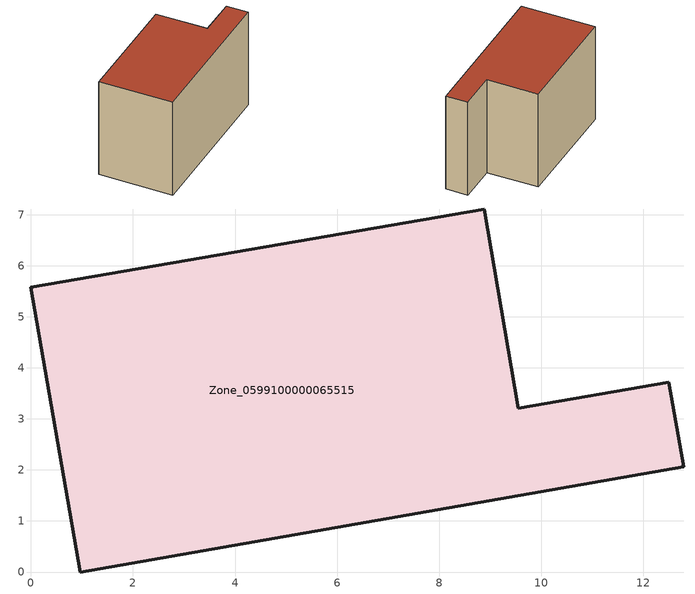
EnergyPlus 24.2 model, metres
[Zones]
Zone_0599100000065515
 floor ground (C_G): 0.97,0 0,5.58 8.88,7.11 9.55,3.21 12.5,3.72 12.79,2.06 z0
 wall outside (C_F): 12.79,2.06 12.5,3.72 9.55,3.21 8.88,7.11 0,5.58 0.97,0 12.79,2.06 z0:7.81
 roof outside (C_R): 0,5.58 0.97,0 12.79,2.06 12.5,3.72 9.55,3.21 8.88,7.11 z7.81
[BUILDING]
Pand.0599100000065515: North Axis=0; Terrain=City; Loads Convergence Tolerance Value=0.04; Temperature Convergence Tolerance Value=0.4; Solar Distribution=FullExterior; Maximum Number of Warmup Days=25; Minimum Number of Warmup Days=1
[Site:Location]
Rotterdam.The.Hague.AP_ZH_NLD Design_Conditions: Latitude=51.96; Longitude=4.45; Time Zone=1; Elevation=-4.5
[SITE:GROUNDTEMPERATURE:BUILDINGSURFACE]
18, 18, 18, 18, 18, 18, 18, 18, 18, 18, 18, 18
[MATERIAL] Thermal Absorptance=0.9; Solar Absorptance=0.7; Visible Absorptance=0.7
Name | Roughness | Thickness | Conductivity | Density | Specific Heat
G.TI.1992-2005 | MediumSmooth | 0.15 | 0.06 | 540 | 1210
F.TI.1992-2005 | Rough | 0.3 | 0.12 | 1920 | 840
R.TI.1992-2005 | MediumRough | 0.2 | 0.08 | 1500 | 1000
[CONSTRUCTION]
C_G: G.TI.1992-2005
C_F: F.TI.1992-2005
C_R: R.TI.1992-2005
[ZONE]
Zone_0599100000065515: Type=1; Multiplier=1; Ceiling Height=Autocalculate; Volume=Autocalculate; Floor Area=autocalculate; Part of Total Floor Area=Yes
[ZONEINFILTRATION:DESIGNFLOWRATE]
Infil_Zone_0599100000065515: Zone or ZoneList or Space or SpaceList=Zone_0599100000065515; Schedule=AlwaysOn; Design Flow Rate Calculation Method=Flow/Area; Flow Rate per Floor Area=0.0015; Constant Term Coefficient=1; Temperature Term Coefficient=0; Velocity Term Coefficient=0; Velocity Squared Term Coefficient=0
[HVACTEMPLATE:ZONE:IDEALLOADSAIRSYSTEM]
Zone_0599100000065515: Maximum Heating Supply Air Temperature=50; Minimum Cooling Supply Air Temperature=13; Maximum Heating Supply Air Humidity Ratio=0.0156; Minimum Cooling Supply Air Humidity Ratio=0.0077; Heating Limit=NoLimit; Cooling Limit=NoLimit; Dehumidification Control Type=ConstantSensibleHeatRatio; Cooling Sensible Heat Ratio=0.7; Dehumidification Setpoint=60; Humidification Control Type=None; Humidification Setpoint=30; Outdoor Air Method=None; Outdoor Air Flow Rate per Person=0.00944; Outdoor Air Flow Rate per Zone Floor Area=0; Outdoor Air Flow Rate per Zone=0; Demand Controlled Ventilation Type=None; Outdoor Air Economizer Type=NoEconomizer; Heat Recovery Type=None; Sensible Heat Recovery Effectiveness=0.7; Latent Heat Recovery Effectiveness=0.65
[ZONECONTROL:THERMOSTAT]
ThermostatControl_Zone_0599100000065515: Zone or ZoneList=Zone_0599100000065515; Control Type Schedule=DualSetpointControlType; Control 1=Thermostat_Zone_0599100000065515; Temperature Difference Between Cutout And Setpoint=0
[THERMOSTATSETPOINT:DUALSETPOINT]
Thermostat_Zone_0599100000065515: Heating Setpoint Temperature Schedule=HeatingSetpoint_Zone_0599100000065515; Cooling Setpoint Temperature Schedule=CoolingSetpoint_Zone_0599100000065515
[SCHEDULE:COMPACT]
HeatingSetpoint_Zone_0599100000065515: Through: 12/31, For: AllDays, Until: 24:00, 21
CoolingSetpoint_Zone_0599100000065515: Through: 12/31, For: AllDays, Until: 24:00, 24
DualSetpointControlType: Through: 12/31, For: AllDays, Until: 24:00, 4
AlwaysOn: Through: 12/31, For: AllDays, Until: 24:00, 1
